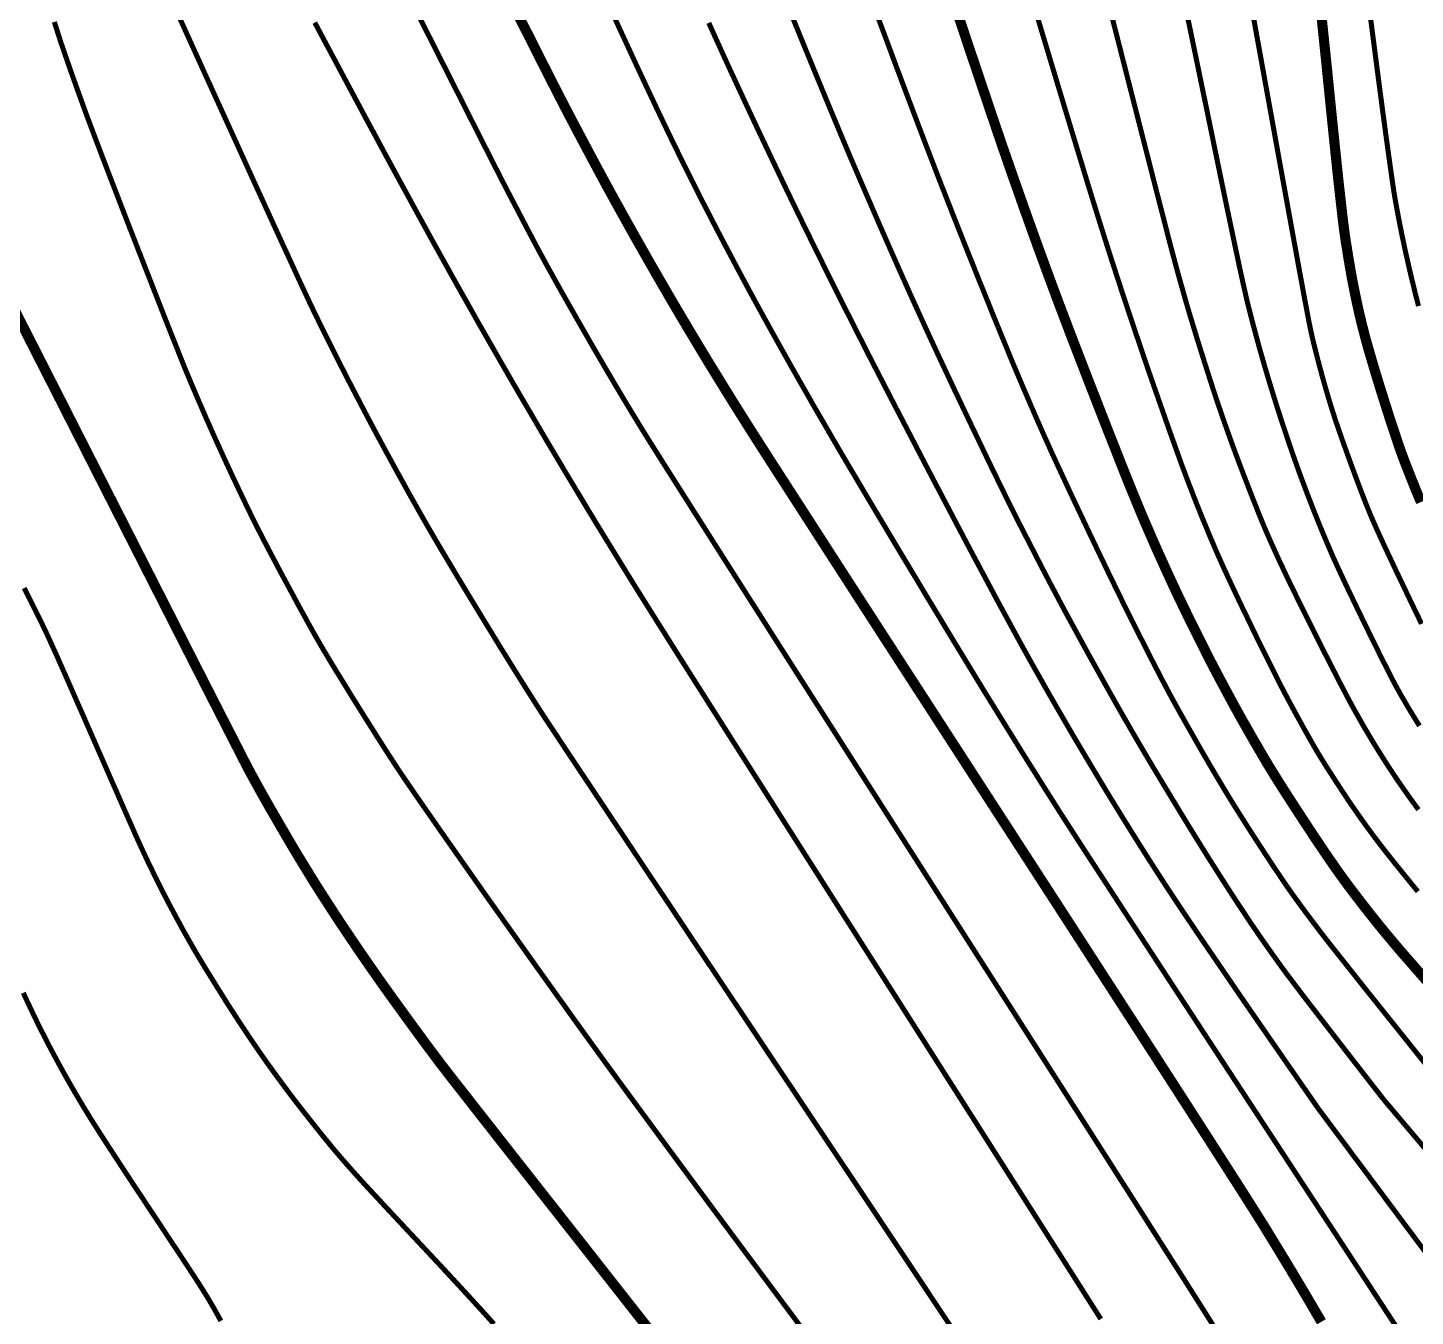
# Model space of a CAD drawing. Extents: x 36524600 to 36525730, y 2746759 to 2747713.
# Drawn here: x 36525092.54 to 36525113.09, y 2747475.43 to 2747494.51 of the extents above; entities that cross this region are included whole.
import ezdxf

# ---------------------------------------------------------------- set-up
doc = ezdxf.new("R2010")
doc.units = 0
doc.header["$LTSCALE"] = 1000
doc.header["$MEASUREMENT"] = 0
doc.layers.add('DGX', color=251, linetype='Continuous')

# ---------------------------------------------------------------- blocks, each defined once
blk = doc.blocks.new('dxt')
at = {"layer": 'DGX', "color": 253, "linetype": 'Continuous', "flags": 128}
for points, const_width in [([(36525112.392, 2747494.928), (36525112.472, 2747494.312), (36525112.543, 2747493.765), (36525112.606, 2747493.287), (36525112.661, 2747492.879), (36525112.708, 2747492.539), (36525112.746, 2747492.269), (36525112.776, 2747492.068), (36525112.798, 2747491.936), (36525112.816, 2747491.839), (36525112.834, 2747491.741), (36525112.853, 2747491.644), (36525112.872, 2747491.547), (36525112.891, 2747491.45), (36525112.912, 2747491.353), (36525112.932, 2747491.256), (36525112.953, 2747491.159), (36525112.975, 2747491.063), (36525112.997, 2747490.966), (36525113.019, 2747490.87), (36525113.042, 2747490.773), (36525113.066, 2747490.677), (36525113.089, 2747490.581), (36525113.114, 2747490.485), (36525113.138, 2747490.389)], 0.075), ([(36525113.174, 2747487.486), (36525113.146, 2747487.552), (36525113.119, 2747487.618), (36525113.091, 2747487.684), (36525113.065, 2747487.75), (36525113.038, 2747487.816), (36525113.012, 2747487.883), (36525112.986, 2747487.949), (36525112.96, 2747488.016), (36525112.934, 2747488.082), (36525112.909, 2747488.149), (36525112.884, 2747488.216), (36525112.858, 2747488.289), (36525112.829, 2747488.374), (36525112.796, 2747488.471), (36525112.76, 2747488.58), (36525112.72, 2747488.701), (36525112.678, 2747488.833), (36525112.632, 2747488.978), (36525112.583, 2747489.134), (36525112.534, 2747489.292), (36525112.489, 2747489.44), (36525112.448, 2747489.579), (36525112.41, 2747489.708), (36525112.376, 2747489.827), (36525112.346, 2747489.937), (36525112.32, 2747490.038), (36525112.297, 2747490.128), (36525112.276, 2747490.215), (36525112.256, 2747490.301), (36525112.237, 2747490.387), (36525112.218, 2747490.474), (36525112.2, 2747490.561), (36525112.182, 2747490.648), (36525112.165, 2747490.734), (36525112.149, 2747490.822), (36525112.133, 2747490.909), (36525112.118, 2747490.996), (36525112.103, 2747491.084), (36525112.089, 2747491.171), (36525112.075, 2747491.259), (36525112.061, 2747491.346), (36525112.048, 2747491.434), (36525112.036, 2747491.522), (36525112.022, 2747491.631), (36525112.004, 2747491.784), (36525111.982, 2747491.981), (36525111.955, 2747492.22), (36525111.925, 2747492.504), (36525111.891, 2747492.83), (36525111.853, 2747493.2), (36525111.811, 2747493.614), (36525111.769, 2747494.032), (36525111.729, 2747494.415), (36525111.693, 2747494.764)], 0.15), ([(36525113.183, 2747485.683), (36525113.122, 2747485.81), (36525113.053, 2747485.952), (36525112.978, 2747486.109), (36525112.895, 2747486.283), (36525112.812, 2747486.456), (36525112.737, 2747486.616), (36525112.669, 2747486.76), (36525112.608, 2747486.891), (36525112.555, 2747487.007), (36525112.508, 2747487.109), (36525112.47, 2747487.197), (36525112.438, 2747487.27), (36525112.409, 2747487.34), (36525112.377, 2747487.419), (36525112.342, 2747487.507), (36525112.305, 2747487.603), (36525112.265, 2747487.708), (36525112.222, 2747487.821), (36525112.177, 2747487.943), (36525112.129, 2747488.073), (36525112.082, 2747488.204), (36525112.038, 2747488.326), (36525111.997, 2747488.44), (36525111.961, 2747488.546), (36525111.927, 2747488.644), (36525111.897, 2747488.733), (36525111.871, 2747488.814), (36525111.848, 2747488.887), (36525111.827, 2747488.955), (36525111.806, 2747489.024), (36525111.786, 2747489.093), (36525111.766, 2747489.161), (36525111.746, 2747489.23), (36525111.727, 2747489.299), (36525111.707, 2747489.368), (36525111.689, 2747489.438), (36525111.67, 2747489.507), (36525111.652, 2747489.576), (36525111.634, 2747489.646), (36525111.616, 2747489.715), (36525111.599, 2747489.785), (36525111.582, 2747489.854), (36525111.565, 2747489.924), (36525111.549, 2747489.994), (36525111.517, 2747490.149), (36525111.456, 2747490.472), (36525111.365, 2747490.965), (36525111.244, 2747491.628), (36525111.093, 2747492.459), (36525110.912, 2747493.46), (36525110.7, 2747494.631)], 0.075), ([(36525109.701, 2747494.754), (36525109.768, 2747494.429), (36525109.843, 2747494.068), (36525109.925, 2747493.67), (36525110.015, 2747493.235), (36525110.112, 2747492.763), (36525110.208, 2747492.297), (36525110.294, 2747491.881), (36525110.371, 2747491.515), (36525110.438, 2747491.197), (36525110.495, 2747490.93), (36525110.543, 2747490.712), (36525110.581, 2747490.543), (36525110.609, 2747490.424), (36525110.633, 2747490.33), (36525110.657, 2747490.236), (36525110.681, 2747490.142), (36525110.706, 2747490.049), (36525110.731, 2747489.955), (36525110.757, 2747489.861), (36525110.782, 2747489.768), (36525110.809, 2747489.674), (36525110.836, 2747489.58), (36525110.863, 2747489.485), (36525110.892, 2747489.389), (36525110.921, 2747489.291), (36525110.951, 2747489.192), (36525110.982, 2747489.091), (36525111.014, 2747488.989), (36525111.046, 2747488.886), (36525111.079, 2747488.784), (36525111.112, 2747488.684), (36525111.144, 2747488.586), (36525111.176, 2747488.49), (36525111.207, 2747488.396), (36525111.239, 2747488.304), (36525111.269, 2747488.215), (36525111.3, 2747488.128), (36525111.33, 2747488.042), (36525111.361, 2747487.956), (36525111.392, 2747487.871), (36525111.424, 2747487.785), (36525111.456, 2747487.7), (36525111.488, 2747487.615), (36525111.521, 2747487.53), (36525111.554, 2747487.445), (36525111.587, 2747487.36), (36525111.621, 2747487.275), (36525111.655, 2747487.19), (36525111.689, 2747487.106), (36525111.724, 2747487.022), (36525111.759, 2747486.938), (36525111.795, 2747486.854), (36525111.831, 2747486.77), (36525111.87, 2747486.679), (36525111.917, 2747486.575), (36525111.971, 2747486.458), (36525112.032, 2747486.327), (36525112.1, 2747486.183), (36525112.176, 2747486.026), (36525112.258, 2747485.855), (36525112.348, 2747485.67), (36525112.437, 2747485.488), (36525112.519, 2747485.322), (36525112.592, 2747485.174), (36525112.658, 2747485.044), (36525112.715, 2747484.93), (36525112.765, 2747484.834), (36525112.807, 2747484.755), (36525112.841, 2747484.694), (36525112.871, 2747484.641), (36525112.901, 2747484.588), (36525112.932, 2747484.536), (36525112.962, 2747484.483), (36525112.993, 2747484.431), (36525113.025, 2747484.379), (36525113.056, 2747484.327), (36525113.088, 2747484.275), (36525113.12, 2747484.223), (36525113.152, 2747484.172)], 0.075), ([(36525108.444, 2747495.275), (36525108.701, 2747494.27), (36525108.921, 2747493.407), (36525109.106, 2747492.684), (36525109.255, 2747492.101), (36525109.369, 2747491.66), (36525109.446, 2747491.359), (36525109.488, 2747491.199), (36525109.512, 2747491.11), (36525109.536, 2747491.02), (36525109.56, 2747490.931), (36525109.585, 2747490.841), (36525109.61, 2747490.752), (36525109.635, 2747490.663), (36525109.66, 2747490.574), (36525109.685, 2747490.485), (36525109.713, 2747490.39), (36525109.744, 2747490.284), (36525109.779, 2747490.168), (36525109.818, 2747490.041), (36525109.86, 2747489.902), (36525109.907, 2747489.753), (36525109.957, 2747489.593), (36525110.012, 2747489.421), (36525110.068, 2747489.245), (36525110.126, 2747489.069), (36525110.185, 2747488.893), (36525110.245, 2747488.718), (36525110.307, 2747488.543), (36525110.369, 2747488.369), (36525110.433, 2747488.195), (36525110.498, 2747488.022), (36525110.562, 2747487.854), (36525110.622, 2747487.698), (36525110.679, 2747487.552), (36525110.732, 2747487.418), (36525110.781, 2747487.294), (36525110.827, 2747487.182), (36525110.87, 2747487.08), (36525110.909, 2747486.99), (36525110.946, 2747486.905), (36525110.984, 2747486.821), (36525111.022, 2747486.737), (36525111.061, 2747486.652), (36525111.1, 2747486.568), (36525111.139, 2747486.485), (36525111.179, 2747486.401), (36525111.219, 2747486.317), (36525111.261, 2747486.231), (36525111.307, 2747486.136), (36525111.357, 2747486.035), (36525111.41, 2747485.927), (36525111.467, 2747485.811), (36525111.529, 2747485.689), (36525111.594, 2747485.559), (36525111.663, 2747485.422), (36525111.731, 2747485.286), (36525111.796, 2747485.159), (36525111.856, 2747485.041), (36525111.912, 2747484.932), (36525111.963, 2747484.832), (36525112.011, 2747484.74), (36525112.054, 2747484.658), (36525112.093, 2747484.584), (36525112.13, 2747484.515), (36525112.167, 2747484.446), (36525112.205, 2747484.378), (36525112.244, 2747484.31), (36525112.282, 2747484.242), (36525112.321, 2747484.174), (36525112.361, 2747484.106), (36525112.401, 2747484.039), (36525112.441, 2747483.971), (36525112.481, 2747483.905), (36525112.522, 2747483.838), (36525112.564, 2747483.771), (36525112.606, 2747483.705), (36525112.648, 2747483.639), (36525112.69, 2747483.573), (36525112.733, 2747483.508), (36525112.777, 2747483.443), (36525112.82, 2747483.378), (36525112.865, 2747483.313), (36525112.909, 2747483.249), (36525112.954, 2747483.185), (36525112.999, 2747483.121), (36525113.045, 2747483.057), (36525113.091, 2747482.994), (36525113.137, 2747482.93)], 0.075), ([(36525113.128, 2747481.718), (36525112.944, 2747481.944), (36525112.792, 2747482.132), (36525112.671, 2747482.284), (36525112.582, 2747482.398), (36525112.509, 2747482.494), (36525112.437, 2747482.591), (36525112.365, 2747482.688), (36525112.295, 2747482.786), (36525112.226, 2747482.884), (36525112.157, 2747482.984), (36525112.089, 2747483.083), (36525112.023, 2747483.184), (36525111.959, 2747483.281), (36525111.899, 2747483.373), (36525111.844, 2747483.459), (36525111.793, 2747483.538), (36525111.747, 2747483.611), (36525111.705, 2747483.679), (36525111.667, 2747483.74), (36525111.634, 2747483.795), (36525111.602, 2747483.85), (36525111.566, 2747483.912), (36525111.527, 2747483.981), (36525111.484, 2747484.057), (36525111.438, 2747484.139), (36525111.389, 2747484.228), (36525111.336, 2747484.324), (36525111.28, 2747484.427), (36525111.22, 2747484.538), (36525111.156, 2747484.659), (36525111.087, 2747484.791), (36525111.015, 2747484.934), (36525110.938, 2747485.087), (36525110.857, 2747485.25), (36525110.771, 2747485.423), (36525110.682, 2747485.607), (36525110.594, 2747485.79), (36525110.512, 2747485.959), (36525110.438, 2747486.115), (36525110.371, 2747486.258), (36525110.31, 2747486.387), (36525110.257, 2747486.503), (36525110.211, 2747486.605), (36525110.171, 2747486.695), (36525110.135, 2747486.777), (36525110.1, 2747486.86), (36525110.064, 2747486.943), (36525110.029, 2747487.026), (36525109.995, 2747487.11), (36525109.96, 2747487.193), (36525109.926, 2747487.276), (36525109.893, 2747487.36), (36525109.859, 2747487.444), (36525109.826, 2747487.528), (36525109.793, 2747487.612), (36525109.761, 2747487.696), (36525109.728, 2747487.78), (36525109.696, 2747487.864), (36525109.665, 2747487.949), (36525109.633, 2747488.033), (36525109.6, 2747488.125), (36525109.561, 2747488.233), (36525109.517, 2747488.356), (36525109.467, 2747488.495), (36525109.413, 2747488.649), (36525109.354, 2747488.818), (36525109.289, 2747489.003), (36525109.219, 2747489.203), (36525109.146, 2747489.413), (36525109.072, 2747489.63), (36525108.997, 2747489.852), (36525108.92, 2747490.08), (36525108.842, 2747490.314), (36525108.762, 2747490.553), (36525108.682, 2747490.799), (36525108.6, 2747491.05), (36525108.507, 2747491.342), (36525108.391, 2747491.711), (36525108.253, 2747492.157), (36525108.094, 2747492.68), (36525107.912, 2747493.28), (36525107.708, 2747493.957), (36525107.482, 2747494.71)], 0.075), ([(36525106.296, 2747494.768), (36525106.45, 2747494.311), (36525106.584, 2747493.911), (36525106.7, 2747493.567), (36525106.797, 2747493.28), (36525106.875, 2747493.05), (36525106.934, 2747492.876), (36525106.984, 2747492.73), (36525107.035, 2747492.585), (36525107.085, 2747492.439), (36525107.136, 2747492.294), (36525107.187, 2747492.149), (36525107.238, 2747492.004), (36525107.289, 2747491.859), (36525107.341, 2747491.714), (36525107.393, 2747491.569), (36525107.445, 2747491.424), (36525107.497, 2747491.28), (36525107.55, 2747491.135), (36525107.603, 2747490.991), (36525107.656, 2747490.846), (36525107.709, 2747490.702), (36525107.763, 2747490.558), (36525107.819, 2747490.407), (36525107.882, 2747490.242), (36525107.95, 2747490.063), (36525108.023, 2747489.871), (36525108.103, 2747489.665), (36525108.188, 2747489.445), (36525108.278, 2747489.212), (36525108.375, 2747488.965), (36525108.47, 2747488.721), (36525108.557, 2747488.498), (36525108.637, 2747488.297), (36525108.708, 2747488.115), (36525108.772, 2747487.955), (36525108.827, 2747487.816), (36525108.875, 2747487.697), (36525108.915, 2747487.599), (36525108.951, 2747487.512), (36525108.987, 2747487.425), (36525109.023, 2747487.338), (36525109.06, 2747487.251), (36525109.097, 2747487.164), (36525109.135, 2747487.077), (36525109.172, 2747486.991), (36525109.21, 2747486.904), (36525109.248, 2747486.818), (36525109.286, 2747486.732), (36525109.325, 2747486.646), (36525109.364, 2747486.56), (36525109.403, 2747486.474), (36525109.443, 2747486.388), (36525109.482, 2747486.302), (36525109.522, 2747486.217), (36525109.562, 2747486.131), (36525109.603, 2747486.046), (36525109.644, 2747485.961), (36525109.685, 2747485.876), (36525109.726, 2747485.791), (36525109.768, 2747485.706), (36525109.81, 2747485.622), (36525109.852, 2747485.537), (36525109.892, 2747485.457), (36525109.928, 2747485.385), (36525109.96, 2747485.321), (36525109.988, 2747485.265), (36525110.012, 2747485.218), (36525110.032, 2747485.179), (36525110.048, 2747485.148), (36525110.059, 2747485.125), (36525110.071, 2747485.103), (36525110.086, 2747485.073), (36525110.105, 2747485.037), (36525110.128, 2747484.994), (36525110.154, 2747484.945), (36525110.184, 2747484.888), (36525110.218, 2747484.824), (36525110.256, 2747484.754), (36525110.295, 2747484.68), (36525110.335, 2747484.606), (36525110.375, 2747484.532), (36525110.415, 2747484.459), (36525110.456, 2747484.385), (36525110.496, 2747484.312), (36525110.537, 2747484.239), (36525110.579, 2747484.166), (36525110.62, 2747484.093), (36525110.662, 2747484.02), (36525110.703, 2747483.947), (36525110.746, 2747483.875), (36525110.788, 2747483.802), (36525110.83, 2747483.73), (36525110.873, 2747483.658), (36525110.916, 2747483.586), (36525110.962, 2747483.51), (36525111.015, 2747483.425), (36525111.073, 2747483.332), (36525111.138, 2747483.23), (36525111.208, 2747483.12), (36525111.285, 2747483.001), (36525111.368, 2747482.874), (36525111.457, 2747482.738), (36525111.546, 2747482.603), (36525111.63, 2747482.476), (36525111.709, 2747482.359), (36525111.782, 2747482.25), (36525111.851, 2747482.151), (36525111.913, 2747482.061), (36525111.971, 2747481.98), (36525112.023, 2747481.908), (36525112.073, 2747481.84), (36525112.123, 2747481.773), (36525112.173, 2747481.706), (36525112.224, 2747481.64), (36525112.275, 2747481.573), (36525112.326, 2747481.507), (36525112.378, 2747481.441), (36525112.43, 2747481.375), (36525112.482, 2747481.31), (36525112.534, 2747481.244), (36525112.587, 2747481.179), (36525112.64, 2747481.114), (36525112.694, 2747481.05), (36525112.747, 2747480.986), (36525112.801, 2747480.922), (36525112.855, 2747480.858), (36525112.923, 2747480.779), (36525113.018, 2747480.671), (36525113.139, 2747480.532), (36525113.287, 2747480.364)], 0.15), ([(36525105.081, 2747494.803), (36525105.253, 2747494.342), (36525105.407, 2747493.928), (36525105.545, 2747493.561), (36525105.666, 2747493.24), (36525105.77, 2747492.966), (36525105.866, 2747492.715), (36525105.963, 2747492.462), (36525106.061, 2747492.208), (36525106.161, 2747491.953), (36525106.262, 2747491.696), (36525106.364, 2747491.438), (36525106.467, 2747491.179), (36525106.571, 2747490.918), (36525106.673, 2747490.666), (36525106.768, 2747490.432), (36525106.855, 2747490.215), (36525106.936, 2747490.017), (36525107.01, 2747489.837), (36525107.077, 2747489.674), (36525107.136, 2747489.53), (36525107.189, 2747489.404), (36525107.239, 2747489.287), (36525107.289, 2747489.169), (36525107.339, 2747489.052), (36525107.389, 2747488.936), (36525107.44, 2747488.819), (36525107.491, 2747488.702), (36525107.542, 2747488.586), (36525107.594, 2747488.469), (36525107.649, 2747488.346), (36525107.711, 2747488.208), (36525107.781, 2747488.056), (36525107.858, 2747487.89), (36525107.942, 2747487.71), (36525108.033, 2747487.516), (36525108.132, 2747487.307), (36525108.237, 2747487.084), (36525108.344, 2747486.86), (36525108.447, 2747486.645), (36525108.545, 2747486.441), (36525108.639, 2747486.248), (36525108.729, 2747486.064), (36525108.814, 2747485.891), (36525108.895, 2747485.729), (36525108.971, 2747485.577), (36525109.044, 2747485.434), (36525109.112, 2747485.299), (36525109.176, 2747485.173), (36525109.237, 2747485.056), (36525109.293, 2747484.947), (36525109.345, 2747484.847), (36525109.394, 2747484.755), (36525109.438, 2747484.672), (36525109.483, 2747484.588), (36525109.535, 2747484.494), (36525109.592, 2747484.391), (36525109.655, 2747484.279), (36525109.724, 2747484.157), (36525109.799, 2747484.025), (36525109.879, 2747483.884), (36525109.966, 2747483.733), (36525110.056, 2747483.578), (36525110.147, 2747483.424), (36525110.239, 2747483.27), (36525110.332, 2747483.116), (36525110.426, 2747482.964), (36525110.522, 2747482.812), (36525110.618, 2747482.66), (36525110.715, 2747482.51), (36525110.81, 2747482.364), (36525110.899, 2747482.228), (36525110.982, 2747482.102), (36525111.06, 2747481.986), (36525111.132, 2747481.879), (36525111.199, 2747481.782), (36525111.26, 2747481.695), (36525111.315, 2747481.618), (36525111.368, 2747481.545), (36525111.421, 2747481.473), (36525111.474, 2747481.401), (36525111.528, 2747481.329), (36525111.582, 2747481.257), (36525111.636, 2747481.186), (36525111.69, 2747481.114), (36525111.745, 2747481.043), (36525111.816, 2747480.952), (36525111.922, 2747480.818), (36525112.061, 2747480.643), (36525112.233, 2747480.426), (36525112.439, 2747480.167), (36525112.679, 2747479.867), (36525112.953, 2747479.525), (36525113.26, 2747479.141)], 0.075), ([(36525112.616, 2747478.645), (36525113.453, 2747477.653), (36525114.185, 2747476.785), (36525114.811, 2747476.043), (36525115.33, 2747475.424), (36525115.745, 2747474.931)], 0.075), ([(36525103.777, 2747494.887), (36525104.002, 2747494.334), (36525104.209, 2747493.83), (36525104.397, 2747493.375), (36525104.566, 2747492.968), (36525104.717, 2747492.609), (36525104.85, 2747492.299), (36525104.971, 2747492.019), (36525105.087, 2747491.751), (36525105.198, 2747491.496), (36525105.305, 2747491.253), (36525105.407, 2747491.022), (36525105.504, 2747490.803), (36525105.597, 2747490.596), (36525105.685, 2747490.402), (36525105.772, 2747490.211), (36525105.862, 2747490.014), (36525105.956, 2747489.811), (36525106.053, 2747489.602), (36525106.154, 2747489.387), (36525106.257, 2747489.167), (36525106.365, 2747488.941), (36525106.475, 2747488.709), (36525106.584, 2747488.481), (36525106.686, 2747488.268), (36525106.781, 2747488.07), (36525106.87, 2747487.887), (36525106.952, 2747487.719), (36525107.027, 2747487.566), (36525107.096, 2747487.427), (36525107.158, 2747487.303), (36525107.217, 2747487.186), (36525107.278, 2747487.066), (36525107.341, 2747486.944), (36525107.405, 2747486.82), (36525107.47, 2747486.693), (36525107.537, 2747486.564), (36525107.605, 2747486.432), (36525107.675, 2747486.299), (36525107.749, 2747486.159), (36525107.828, 2747486.01), (36525107.912, 2747485.852), (36525108.003, 2747485.685), (36525108.099, 2747485.509), (36525108.2, 2747485.324), (36525108.308, 2747485.129), (36525108.421, 2747484.926), (36525108.537, 2747484.718), (36525108.654, 2747484.51), (36525108.772, 2747484.303), (36525108.891, 2747484.097), (36525109.011, 2747483.891), (36525109.132, 2747483.686), (36525109.254, 2747483.481), (36525109.377, 2747483.277), (36525109.498, 2747483.078), (36525109.613, 2747482.888), (36525109.723, 2747482.708), (36525109.828, 2747482.538), (36525109.928, 2747482.377), (36525110.022, 2747482.226), (36525110.112, 2747482.085), (36525110.196, 2747481.953), (36525110.275, 2747481.83), (36525110.35, 2747481.713), (36525110.422, 2747481.603), (36525110.489, 2747481.5), (36525110.553, 2747481.404), (36525110.612, 2747481.315), (36525110.667, 2747481.232), (36525110.719, 2747481.157), (36525110.768, 2747481.085), (36525110.818, 2747481.013), (36525110.868, 2747480.941), (36525110.919, 2747480.87), (36525110.969, 2747480.798), (36525111.02, 2747480.727), (36525111.071, 2747480.656), (36525111.122, 2747480.585), (36525111.19, 2747480.493), (36525111.292, 2747480.358), (36525111.428, 2747480.179), (36525111.598, 2747479.958), (36525111.802, 2747479.694), (36525112.039, 2747479.387), (36525112.311, 2747479.037), (36525112.616, 2747478.645)], 0.075), ([(36525111.66, 2747478.495), (36525111.24, 2747479.1), (36525110.859, 2747479.651), (36525110.516, 2747480.148), (36525110.213, 2747480.591), (36525109.948, 2747480.979), (36525109.722, 2747481.314), (36525109.535, 2747481.594), (36525109.387, 2747481.819), (36525109.258, 2747482.018), (36525109.13, 2747482.218), (36525109.003, 2747482.418), (36525108.877, 2747482.619), (36525108.752, 2747482.82), (36525108.628, 2747483.021), (36525108.504, 2747483.223), (36525108.382, 2747483.426), (36525108.26, 2747483.629), (36525108.139, 2747483.833), (36525108.018, 2747484.037), (36525107.899, 2747484.242), (36525107.78, 2747484.447), (36525107.662, 2747484.652), (36525107.545, 2747484.858), (36525107.429, 2747485.064), (36525107.307, 2747485.282), (36525107.176, 2747485.521), (36525107.034, 2747485.782), (36525106.881, 2747486.064), (36525106.719, 2747486.368), (36525106.545, 2747486.693), (36525106.362, 2747487.04), (36525106.168, 2747487.409), (36525105.973, 2747487.78), (36525105.788, 2747488.134), (36525105.613, 2747488.471), (36525105.446, 2747488.791), (36525105.289, 2747489.094), (36525105.142, 2747489.38), (36525105.003, 2747489.649), (36525104.875, 2747489.901), (36525104.751, 2747490.145), (36525104.628, 2747490.389), (36525104.505, 2747490.633), (36525104.383, 2747490.878), (36525104.262, 2747491.123), (36525104.141, 2747491.368), (36525104.021, 2747491.613), (36525103.901, 2747491.859), (36525103.782, 2747492.105), (36525103.664, 2747492.352), (36525103.546, 2747492.599), (36525103.429, 2747492.846), (36525103.312, 2747493.093), (36525103.196, 2747493.341), (36525103.081, 2747493.589), (36525102.966, 2747493.837), (36525102.852, 2747494.085), (36525102.739, 2747494.334), (36525102.626, 2747494.583)], 0.075), ([(36525114.211, 2747475.075), (36525113.865, 2747475.541), (36525113.437, 2747476.115), (36525112.926, 2747476.799), (36525112.334, 2747477.593), (36525111.66, 2747478.495)], 0.075), ([(36525112.92, 2747475.103), (36525112.526, 2747475.705), (36525112.056, 2747476.424), (36525111.509, 2747477.258), (36525110.886, 2747478.209), (36525110.258, 2747479.166), (36525109.7, 2747480.018), (36525109.211, 2747480.766), (36525108.79, 2747481.41), (36525108.439, 2747481.949), (36525108.156, 2747482.383), (36525107.943, 2747482.713), (36525107.798, 2747482.939), (36525107.688, 2747483.113), (36525107.578, 2747483.286), (36525107.469, 2747483.46), (36525107.359, 2747483.634), (36525107.25, 2747483.808), (36525107.142, 2747483.983), (36525107.033, 2747484.157), (36525106.925, 2747484.332), (36525106.811, 2747484.516), (36525106.685, 2747484.72), (36525106.548, 2747484.944), (36525106.4, 2747485.188), (36525106.24, 2747485.451), (36525106.069, 2747485.734), (36525105.886, 2747486.037), (36525105.692, 2747486.36), (36525105.497, 2747486.684), (36525105.313, 2747486.991), (36525105.14, 2747487.281), (36525104.977, 2747487.554), (36525104.825, 2747487.811), (36525104.683, 2747488.05), (36525104.552, 2747488.273), (36525104.432, 2747488.479), (36525104.317, 2747488.677), (36525104.202, 2747488.874), (36525104.089, 2747489.073), (36525103.976, 2747489.271), (36525103.863, 2747489.47), (36525103.751, 2747489.669), (36525103.639, 2747489.869), (36525103.528, 2747490.069), (36525103.418, 2747490.269), (36525103.308, 2747490.469), (36525103.199, 2747490.67), (36525103.091, 2747490.871), (36525102.984, 2747491.073), (36525102.877, 2747491.275), (36525102.771, 2747491.477), (36525102.666, 2747491.68), (36525102.561, 2747491.883), (36525102.457, 2747492.087), (36525102.355, 2747492.291), (36525102.253, 2747492.496), (36525102.152, 2747492.701), (36525102.052, 2747492.906), (36525101.953, 2747493.112), (36525101.855, 2747493.318), (36525101.755, 2747493.53), (36525101.651, 2747493.752), (36525101.542, 2747493.985), (36525101.43, 2747494.228), (36525101.313, 2747494.481), (36525101.192, 2747494.746)], 0.075), ([(36525099.769, 2747494.768), (36525099.995, 2747494.32), (36525100.185, 2747493.944), (36525100.34, 2747493.639), (36525100.46, 2747493.405), (36525100.563, 2747493.207), (36525100.667, 2747493.01), (36525100.771, 2747492.813), (36525100.876, 2747492.616), (36525100.981, 2747492.419), (36525101.087, 2747492.223), (36525101.194, 2747492.027), (36525101.302, 2747491.832), (36525101.41, 2747491.637), (36525101.519, 2747491.443), (36525101.629, 2747491.248), (36525101.739, 2747491.055), (36525101.85, 2747490.861), (36525101.962, 2747490.668), (36525102.074, 2747490.475), (36525102.187, 2747490.283), (36525102.301, 2747490.091), (36525102.415, 2747489.9), (36525102.53, 2747489.709), (36525102.646, 2747489.518), (36525102.763, 2747489.328), (36525102.88, 2747489.138), (36525102.997, 2747488.949), (36525103.116, 2747488.76), (36525103.28, 2747488.5), (36525103.537, 2747488.099), (36525103.887, 2747487.556), (36525104.328, 2747486.872), (36525104.861, 2747486.046), (36525105.487, 2747485.078), (36525106.205, 2747483.969), (36525107.015, 2747482.718), (36525107.824, 2747481.469), (36525108.539, 2747480.363), (36525109.161, 2747479.401), (36525109.688, 2747478.583), (36525110.121, 2747477.909), (36525110.461, 2747477.379), (36525110.706, 2747476.993), (36525110.858, 2747476.751), (36525110.96, 2747476.584), (36525111.059, 2747476.422), (36525111.153, 2747476.267), (36525111.244, 2747476.117), (36525111.33, 2747475.973), (36525111.412, 2747475.836), (36525111.49, 2747475.704), (36525111.564, 2747475.578), (36525111.634, 2747475.458), (36525111.7, 2747475.346)], 0.15), ([(36525110.21, 2747475.113), (36525109.986, 2747475.469), (36525109.639, 2747476.017), (36525109.168, 2747476.757), (36525108.575, 2747477.688), (36525107.858, 2747478.811), (36525107.018, 2747480.125), (36525106.055, 2747481.631), (36525105.089, 2747483.142), (36525104.238, 2747484.474), (36525103.502, 2747485.626), (36525102.883, 2747486.598), (36525102.379, 2747487.391), (36525101.991, 2747488.003), (36525101.718, 2747488.436), (36525101.562, 2747488.689), (36525101.463, 2747488.852), (36525101.365, 2747489.015), (36525101.267, 2747489.179), (36525101.17, 2747489.343), (36525101.074, 2747489.507), (36525100.978, 2747489.671), (36525100.882, 2747489.836), (36525100.787, 2747490.002), (36525100.695, 2747490.162), (36525100.61, 2747490.312), (36525100.53, 2747490.452), (36525100.457, 2747490.581), (36525100.39, 2747490.701), (36525100.329, 2747490.81), (36525100.274, 2747490.909), (36525100.225, 2747490.997), (36525100.177, 2747491.086), (36525100.123, 2747491.186), (36525100.064, 2747491.296), (36525100, 2747491.417), (36525099.93, 2747491.549), (36525099.856, 2747491.691), (36525099.776, 2747491.844), (36525099.69, 2747492.008), (36525099.57, 2747492.24), (36525099.387, 2747492.599), (36525099.141, 2747493.085), (36525098.831, 2747493.698), (36525098.457, 2747494.437), (36525098.02, 2747495.303)], 0.075), ([(36525108.433, 2747475.387), (36525108.159, 2747475.818), (36525107.792, 2747476.395), (36525107.332, 2747477.118), (36525106.779, 2747477.987), (36525106.132, 2747479.002), (36525105.392, 2747480.164), (36525104.645, 2747481.335), (36525103.979, 2747482.381), (36525103.393, 2747483.302), (36525102.888, 2747484.096), (36525102.463, 2747484.765), (36525102.119, 2747485.308), (36525101.856, 2747485.725), (36525101.673, 2747486.017), (36525101.53, 2747486.245), (36525101.388, 2747486.475), (36525101.247, 2747486.704), (36525101.106, 2747486.934), (36525100.965, 2747487.164), (36525100.825, 2747487.395), (36525100.686, 2747487.626), (36525100.547, 2747487.857), (36525100.409, 2747488.088), (36525100.271, 2747488.32), (36525100.134, 2747488.552), (36525099.998, 2747488.785), (36525099.862, 2747489.017), (36525099.726, 2747489.25), (36525099.591, 2747489.484), (36525099.457, 2747489.718), (36525099.323, 2747489.952), (36525099.189, 2747490.186), (36525099.057, 2747490.421), (36525098.924, 2747490.656), (36525098.793, 2747490.891), (36525098.662, 2747491.126), (36525098.531, 2747491.362), (36525098.401, 2747491.599), (36525098.269, 2747491.839), (36525098.134, 2747492.088), (36525097.994, 2747492.344), (36525097.85, 2747492.609), (36525097.703, 2747492.883), (36525097.551, 2747493.164), (36525097.396, 2747493.454), (36525097.237, 2747493.752), (36525097.08, 2747494.046), (36525096.931, 2747494.324), (36525096.792, 2747494.586)], 0.075), ([(36525106.272, 2747475.184), (36525105.792, 2747475.905), (36525105.215, 2747476.771), (36525104.541, 2747477.781), (36525103.77, 2747478.935), (36525102.997, 2747480.092), (36525102.317, 2747481.111), (36525101.729, 2747481.991), (36525101.235, 2747482.733), (36525100.832, 2747483.337), (36525100.523, 2747483.802), (36525100.306, 2747484.129), (36525100.181, 2747484.318), (36525100.099, 2747484.445), (36525100.008, 2747484.588), (36525099.908, 2747484.746), (36525099.799, 2747484.919), (36525099.681, 2747485.109), (36525099.554, 2747485.313), (36525099.419, 2747485.534), (36525099.275, 2747485.769), (36525099.131, 2747486.006), (36525098.997, 2747486.227), (36525098.873, 2747486.433), (36525098.759, 2747486.624), (36525098.654, 2747486.8), (36525098.559, 2747486.962), (36525098.474, 2747487.108), (36525098.398, 2747487.24), (36525098.328, 2747487.364), (36525098.258, 2747487.488), (36525098.188, 2747487.612), (36525098.119, 2747487.737), (36525098.05, 2747487.862), (36525097.981, 2747487.987), (36525097.913, 2747488.112), (36525097.845, 2747488.237), (36525097.777, 2747488.363), (36525097.709, 2747488.488), (36525097.642, 2747488.614), (36525097.575, 2747488.74), (36525097.509, 2747488.866), (36525097.443, 2747488.993), (36525097.377, 2747489.119), (36525097.311, 2747489.246), (36525097.246, 2747489.373), (36525097.181, 2747489.5), (36525097.117, 2747489.627), (36525097.052, 2747489.755), (36525096.989, 2747489.882), (36525096.925, 2747490.01), (36525096.862, 2747490.138), (36525096.799, 2747490.266), (36525096.712, 2747490.448), (36525096.576, 2747490.739), (36525096.392, 2747491.139), (36525096.158, 2747491.648), (36525095.876, 2747492.265), (36525095.546, 2747492.991), (36525095.166, 2747493.825), (36525094.738, 2747494.769)], 0.075), ([(36525104.139, 2747475.071), (36525103.644, 2747475.735), (36525103.137, 2747476.416), (36525102.666, 2747477.05), (36525102.232, 2747477.637), (36525101.834, 2747478.177), (36525101.472, 2747478.669), (36525101.146, 2747479.114), (36525100.858, 2747479.512), (36525100.605, 2747479.863), (36525100.374, 2747480.186), (36525100.15, 2747480.499), (36525099.933, 2747480.804), (36525099.723, 2747481.1), (36525099.52, 2747481.386), (36525099.323, 2747481.664), (36525099.134, 2747481.933), (36525098.951, 2747482.193), (36525098.78, 2747482.437), (36525098.626, 2747482.658), (36525098.487, 2747482.858), (36525098.364, 2747483.034), (36525098.258, 2747483.188), (36525098.168, 2747483.32), (36525098.093, 2747483.429), (36525098.035, 2747483.516), (36525097.982, 2747483.596), (36525097.924, 2747483.686), (36525097.859, 2747483.786), (36525097.789, 2747483.895), (36525097.713, 2747484.014), (36525097.632, 2747484.143), (36525097.544, 2747484.282), (36525097.451, 2747484.431), (36525097.358, 2747484.579), (36525097.272, 2747484.719), (36525097.192, 2747484.849), (36525097.118, 2747484.969), (36525097.05, 2747485.08), (36525096.989, 2747485.182), (36525096.934, 2747485.274), (36525096.885, 2747485.357), (36525096.837, 2747485.44), (36525096.784, 2747485.533), (36525096.726, 2747485.637), (36525096.663, 2747485.751), (36525096.595, 2747485.874), (36525096.522, 2747486.008), (36525096.444, 2747486.153), (36525096.361, 2747486.307), (36525096.278, 2747486.461), (36525096.202, 2747486.606), (36525096.13, 2747486.741), (36525096.065, 2747486.866), (36525096.005, 2747486.982), (36525095.951, 2747487.087), (36525095.903, 2747487.183), (36525095.86, 2747487.269), (36525095.82, 2747487.351), (36525095.78, 2747487.434), (36525095.739, 2747487.518), (36525095.699, 2747487.603), (36525095.658, 2747487.689), (36525095.617, 2747487.776), (36525095.575, 2747487.864), (36525095.534, 2747487.953), (36525095.492, 2747488.043), (36525095.451, 2747488.132), (36525095.411, 2747488.22), (36525095.371, 2747488.308), (36525095.331, 2747488.395), (36525095.292, 2747488.482), (36525095.254, 2747488.568), (36525095.216, 2747488.654), (36525095.178, 2747488.739), (36525095.141, 2747488.825), (36525095.104, 2747488.911), (36525095.067, 2747488.996), (36525095.03, 2747489.082), (36525094.993, 2747489.168), (36525094.957, 2747489.254), (36525094.921, 2747489.34), (36525094.877, 2747489.445), (36525094.819, 2747489.589), (36525094.747, 2747489.771), (36525094.659, 2747489.991), (36525094.557, 2747490.25), (36525094.441, 2747490.547), (36525094.31, 2747490.882), (36525094.164, 2747491.256), (36525094.017, 2747491.634), (36525093.882, 2747491.983), (36525093.759, 2747492.302), (36525093.648, 2747492.592), (36525093.549, 2747492.852), (36525093.462, 2747493.083), (36525093.387, 2747493.285), (36525093.325, 2747493.457), (36525093.27, 2747493.609), (36525093.219, 2747493.752), (36525093.172, 2747493.885), (36525093.129, 2747494.009), (36525093.089, 2747494.122), (36525093.054, 2747494.226), (36525093.022, 2747494.32), (36525092.995, 2747494.405), (36525092.967, 2747494.493), (36525092.934, 2747494.597)], 0.075), ([(36525101.906, 2747475.025), (36525101.345, 2747475.739), (36525100.781, 2747476.457), (36525100.284, 2747477.089), (36525099.854, 2747477.636), (36525099.493, 2747478.096), (36525099.198, 2747478.472), (36525098.972, 2747478.761), (36525098.812, 2747478.965), (36525098.721, 2747479.083), (36525098.659, 2747479.163), (36525098.591, 2747479.253), (36525098.517, 2747479.353), (36525098.435, 2747479.462), (36525098.347, 2747479.582), (36525098.252, 2747479.711), (36525098.151, 2747479.85), (36525098.043, 2747479.999), (36525097.932, 2747480.153), (36525097.821, 2747480.307), (36525097.712, 2747480.462), (36525097.603, 2747480.618), (36525097.495, 2747480.774), (36525097.388, 2747480.931), (36525097.282, 2747481.088), (36525097.176, 2747481.246), (36525097.072, 2747481.405), (36525096.969, 2747481.564), (36525096.866, 2747481.724), (36525096.765, 2747481.884), (36525096.666, 2747482.046), (36525096.567, 2747482.208), (36525096.469, 2747482.37), (36525096.373, 2747482.534), (36525096.28, 2747482.693), (36525096.194, 2747482.842), (36525096.114, 2747482.98), (36525096.041, 2747483.109), (36525095.974, 2747483.228), (36525095.914, 2747483.337), (36525095.86, 2747483.436), (36525095.812, 2747483.525), (36525095.738, 2747483.668), (36525095.605, 2747483.928), (36525095.412, 2747484.305), (36525095.159, 2747484.8), (36525094.847, 2747485.413), (36525094.476, 2747486.143), (36525094.045, 2747486.99), (36525093.554, 2747487.955), (36525093.065, 2747488.917), (36525092.637, 2747489.758), (36525092.271, 2747490.476)], 0.15), ([(36525092.487, 2747486.212), (36525092.523, 2747486.141), (36525092.557, 2747486.075), (36525092.588, 2747486.014), (36525092.617, 2747485.955), (36525092.647, 2747485.896), (36525092.676, 2747485.837), (36525092.705, 2747485.778), (36525092.734, 2747485.718), (36525092.763, 2747485.659), (36525092.791, 2747485.6), (36525092.82, 2747485.54), (36525092.855, 2747485.464), (36525092.904, 2747485.355), (36525092.968, 2747485.214), (36525093.045, 2747485.04), (36525093.137, 2747484.833), (36525093.242, 2747484.593), (36525093.362, 2747484.321), (36525093.495, 2747484.016), (36525093.629, 2747483.711), (36525093.749, 2747483.437), (36525093.855, 2747483.196), (36525093.947, 2747482.986), (36525094.025, 2747482.809), (36525094.09, 2747482.663), (36525094.14, 2747482.549), (36525094.177, 2747482.468), (36525094.207, 2747482.402), (36525094.237, 2747482.337), (36525094.268, 2747482.271), (36525094.298, 2747482.206), (36525094.329, 2747482.141), (36525094.361, 2747482.076), (36525094.392, 2747482.011), (36525094.424, 2747481.946), (36525094.456, 2747481.882), (36525094.488, 2747481.817), (36525094.52, 2747481.753), (36525094.553, 2747481.688), (36525094.586, 2747481.624), (36525094.619, 2747481.56), (36525094.653, 2747481.496), (36525094.687, 2747481.433), (36525094.721, 2747481.369), (36525094.755, 2747481.306), (36525094.79, 2747481.242), (36525094.824, 2747481.179), (36525094.859, 2747481.116), (36525094.895, 2747481.053), (36525094.93, 2747480.99), (36525094.966, 2747480.928), (36525095.004, 2747480.861), (36525095.048, 2747480.787), (36525095.096, 2747480.706), (36525095.15, 2747480.617), (36525095.209, 2747480.521), (36525095.273, 2747480.418), (36525095.342, 2747480.306), (36525095.416, 2747480.188), (36525095.492, 2747480.066), (36525095.569, 2747479.947), (36525095.645, 2747479.829), (36525095.721, 2747479.713), (36525095.797, 2747479.599), (36525095.873, 2747479.487), (36525095.949, 2747479.376), (36525096.024, 2747479.267), (36525096.1, 2747479.16), (36525096.177, 2747479.053), (36525096.255, 2747478.947), (36525096.333, 2747478.841), (36525096.412, 2747478.735), (36525096.491, 2747478.631), (36525096.572, 2747478.527), (36525096.653, 2747478.423), (36525096.732, 2747478.323), (36525096.806, 2747478.229), (36525096.875, 2747478.143), (36525096.94, 2747478.063), (36525097, 2747477.99), (36525097.054, 2747477.923), (36525097.105, 2747477.863), (36525097.15, 2747477.81), (36525097.193, 2747477.76), (36525097.236, 2747477.711), (36525097.28, 2747477.661), (36525097.323, 2747477.612), (36525097.367, 2747477.563), (36525097.411, 2747477.514), (36525097.455, 2747477.465), (36525097.5, 2747477.416), (36525097.553, 2747477.358), (36525097.623, 2747477.282), (36525097.712, 2747477.187), (36525097.817, 2747477.073), (36525097.94, 2747476.941), (36525098.081, 2747476.79), (36525098.239, 2747476.621), (36525098.415, 2747476.433), (36525098.593, 2747476.242), (36525098.756, 2747476.067), (36525098.906, 2747475.905), (36525099.041, 2747475.758), (36525099.163, 2747475.625), (36525099.271, 2747475.507), (36525099.365, 2747475.402), (36525099.445, 2747475.313)], 0.075), ([(36525095.4, 2747475.358), (36525095.375, 2747475.405), (36525095.35, 2747475.451), (36525095.324, 2747475.497), (36525095.298, 2747475.544), (36525095.272, 2747475.589), (36525095.245, 2747475.635), (36525095.218, 2747475.681), (36525095.191, 2747475.726), (36525095.163, 2747475.771), (36525095.135, 2747475.816), (36525095.099, 2747475.874), (36525095.046, 2747475.956), (36525094.976, 2747476.063), (36525094.889, 2747476.195), (36525094.786, 2747476.352), (36525094.665, 2747476.534), (36525094.528, 2747476.741), (36525094.374, 2747476.973), (36525094.218, 2747477.209), (36525094.075, 2747477.425), (36525093.945, 2747477.623), (36525093.828, 2747477.802), (36525093.723, 2747477.963), (36525093.631, 2747478.105), (36525093.552, 2747478.229), (36525093.486, 2747478.333), (36525093.427, 2747478.429), (36525093.368, 2747478.525), (36525093.31, 2747478.622), (36525093.253, 2747478.719), (36525093.196, 2747478.816), (36525093.14, 2747478.914), (36525093.085, 2747479.012), (36525093.03, 2747479.111), (36525092.976, 2747479.21), (36525092.923, 2747479.309), (36525092.87, 2747479.408), (36525092.818, 2747479.508), (36525092.767, 2747479.609), (36525092.716, 2747479.709), (36525092.666, 2747479.811), (36525092.617, 2747479.912), (36525092.569, 2747480.014), (36525092.521, 2747480.116), (36525092.474, 2747480.218)], 0.075)]:
    blk.add_lwpolyline(points, dxfattribs=dict(at, const_width=const_width))

msp = doc.modelspace()

# ---------------------------------------------------------------- block references
msp.add_blockref('dxt', (0, 0))

doc.saveas('drawing.dxf')
